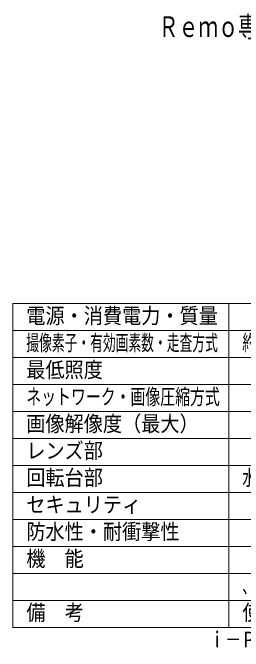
# Model space of a CAD drawing. Units: millimetres on the paper. Extents: x -62 to 65, y -59 to 59.
# Drawn here: x -62.5 to -19.8, y -59 to 59.3 of the extents above; entities that cross this region are included whole.
import ezdxf
from ezdxf.enums import TextEntityAlignment as Align

# ---------------------------------------------------------------- set-up
doc = ezdxf.new("R2010")
doc.units = ezdxf.units.MM
doc.layers.add('0-0_MOJI1', color=7, linetype='Continuous')
doc.layers.add('0-4_相当品', color=4, linetype='Continuous')
doc.layers.add('0-5_WAKU', color=4, linetype='Continuous', lineweight=9)
doc.styles.add('ＭＳ ゴシック', font='')
doc.styles.get('ＭＳ ゴシック').set_extended_font_data('MS Gothic')

msp = doc.modelspace()

# ---------------------------------------------------------------- linework, layer by layer
at = {"layer": '0-5_WAKU', "color": 3}
for p, q in [((-62.5, -54.6), (-62.5, 5.4)), ((-62.5, 5.4), (62.5, 5.4)), ((-22.5, -54.6), (-22.5, 5.4)), ((-62.5, -54.6), (62.5, -54.6))]:
    msp.add_line(p, q, dxfattribs=at)
at = {"layer": '0-5_WAKU'}
for p, q in [((-62.5, 0.4), (62.5, 0.4)), ((-62.5, -4.6), (62.5, -4.6)), ((62.5, -9.6), (-62.5, -9.6)), ((62.5, -14.6), (-62.5, -14.6)), ((62.5, -19.6), (-62.5, -19.6)), ((-62.5, -24.6), (62.5, -24.6)), ((-62.5, -29.6), (62.5, -29.6)), ((-62.5, -34.6), (62.5, -34.6)), ((-62.5, -39.6), (62.5, -39.6)), ((-62.5, -44.6), (62.5, -44.6)), ((-62.5, -49.6), (62.5, -49.6))]:
    msp.add_line(p, q, dxfattribs=at)

# ---------------------------------------------------------------- texts
at = {"layer": '0-0_MOJI1', "style": 'ＭＳ ゴシック'}
for s, height, width, p in [('Ｒｅｍｏ専用 ２ＭＰ 屋外 ＰＴＺカメラ（天井埋込金具共）', 3.849, 0.7, (-35.5, 53.66)), ('電源・消費電力・質量', 2.889, 0.9, (-60, 0.845)), ('撮像素子・有効画素数・走査方式', 2.889, 0.6, (-60, -4.155)), ('約１／２．８型 ＣＭＯＳセンサー・約２１０万画素・プログレッシブ', 2.889, 0.65, (-20, -4.155)), ('最低照度', 2.889, 0.9, (-60, -9.155)), ('ネットワーク・画像圧縮方式', 2.886, 0.7, (-60, -14.155)), ('画像解像度（最大）', 2.889, 0.9, (-60, -19.155)), ('レンズ部', 2.889, 0.9, (-60, -24.155)), ('回転台部', 2.889, 0.9, (-60, -29.155)), ('水平：０°～＋３５０°／垂直：０°～＋９０°、駆動耐久性１００万回', 2.886, 0.65, (-20, -29.155)), ('セキュリティ', 2.889, 0.9, (-60, -34.155)), ('防水性・耐衝撃性', 2.889, 0.9, (-60, -39.155)), ('機\u3000能', 2.889, 0.9, (-60, -44.155)), ('、ＭｉｃｒｏＳＤスロット、ＡＩ自動追尾、ＡＩ音識別、ＡＩアプリ搭載可能', 2.886, 0.6, (-20, -49.155)), ('備\u3000考', 2.889, 0.9, (-60, -54.155)), ('使用には別売ライセンスが必要', 2.889, 0.9, (-20, -54.155))]:
    msp.add_text(s, height=height, dxfattribs=dict(at, width=width)).set_placement(p, align=Align.BOTTOM_LEFT)
at = {"layer": '0-4_相当品', "style": 'ＭＳ ゴシック', "width": 0.75}
msp.add_text('ｉ－ＰＲＯ：ＷＶ－Ｂ６５３００－ＺＹＲ＋ＷＶ－ＱＥＭ５０２－Ｗ', height=2.889, dxfattribs=at).set_placement((-26.14, -59.155), align=Align.BOTTOM_LEFT)

doc.saveas('drawing.dxf')
